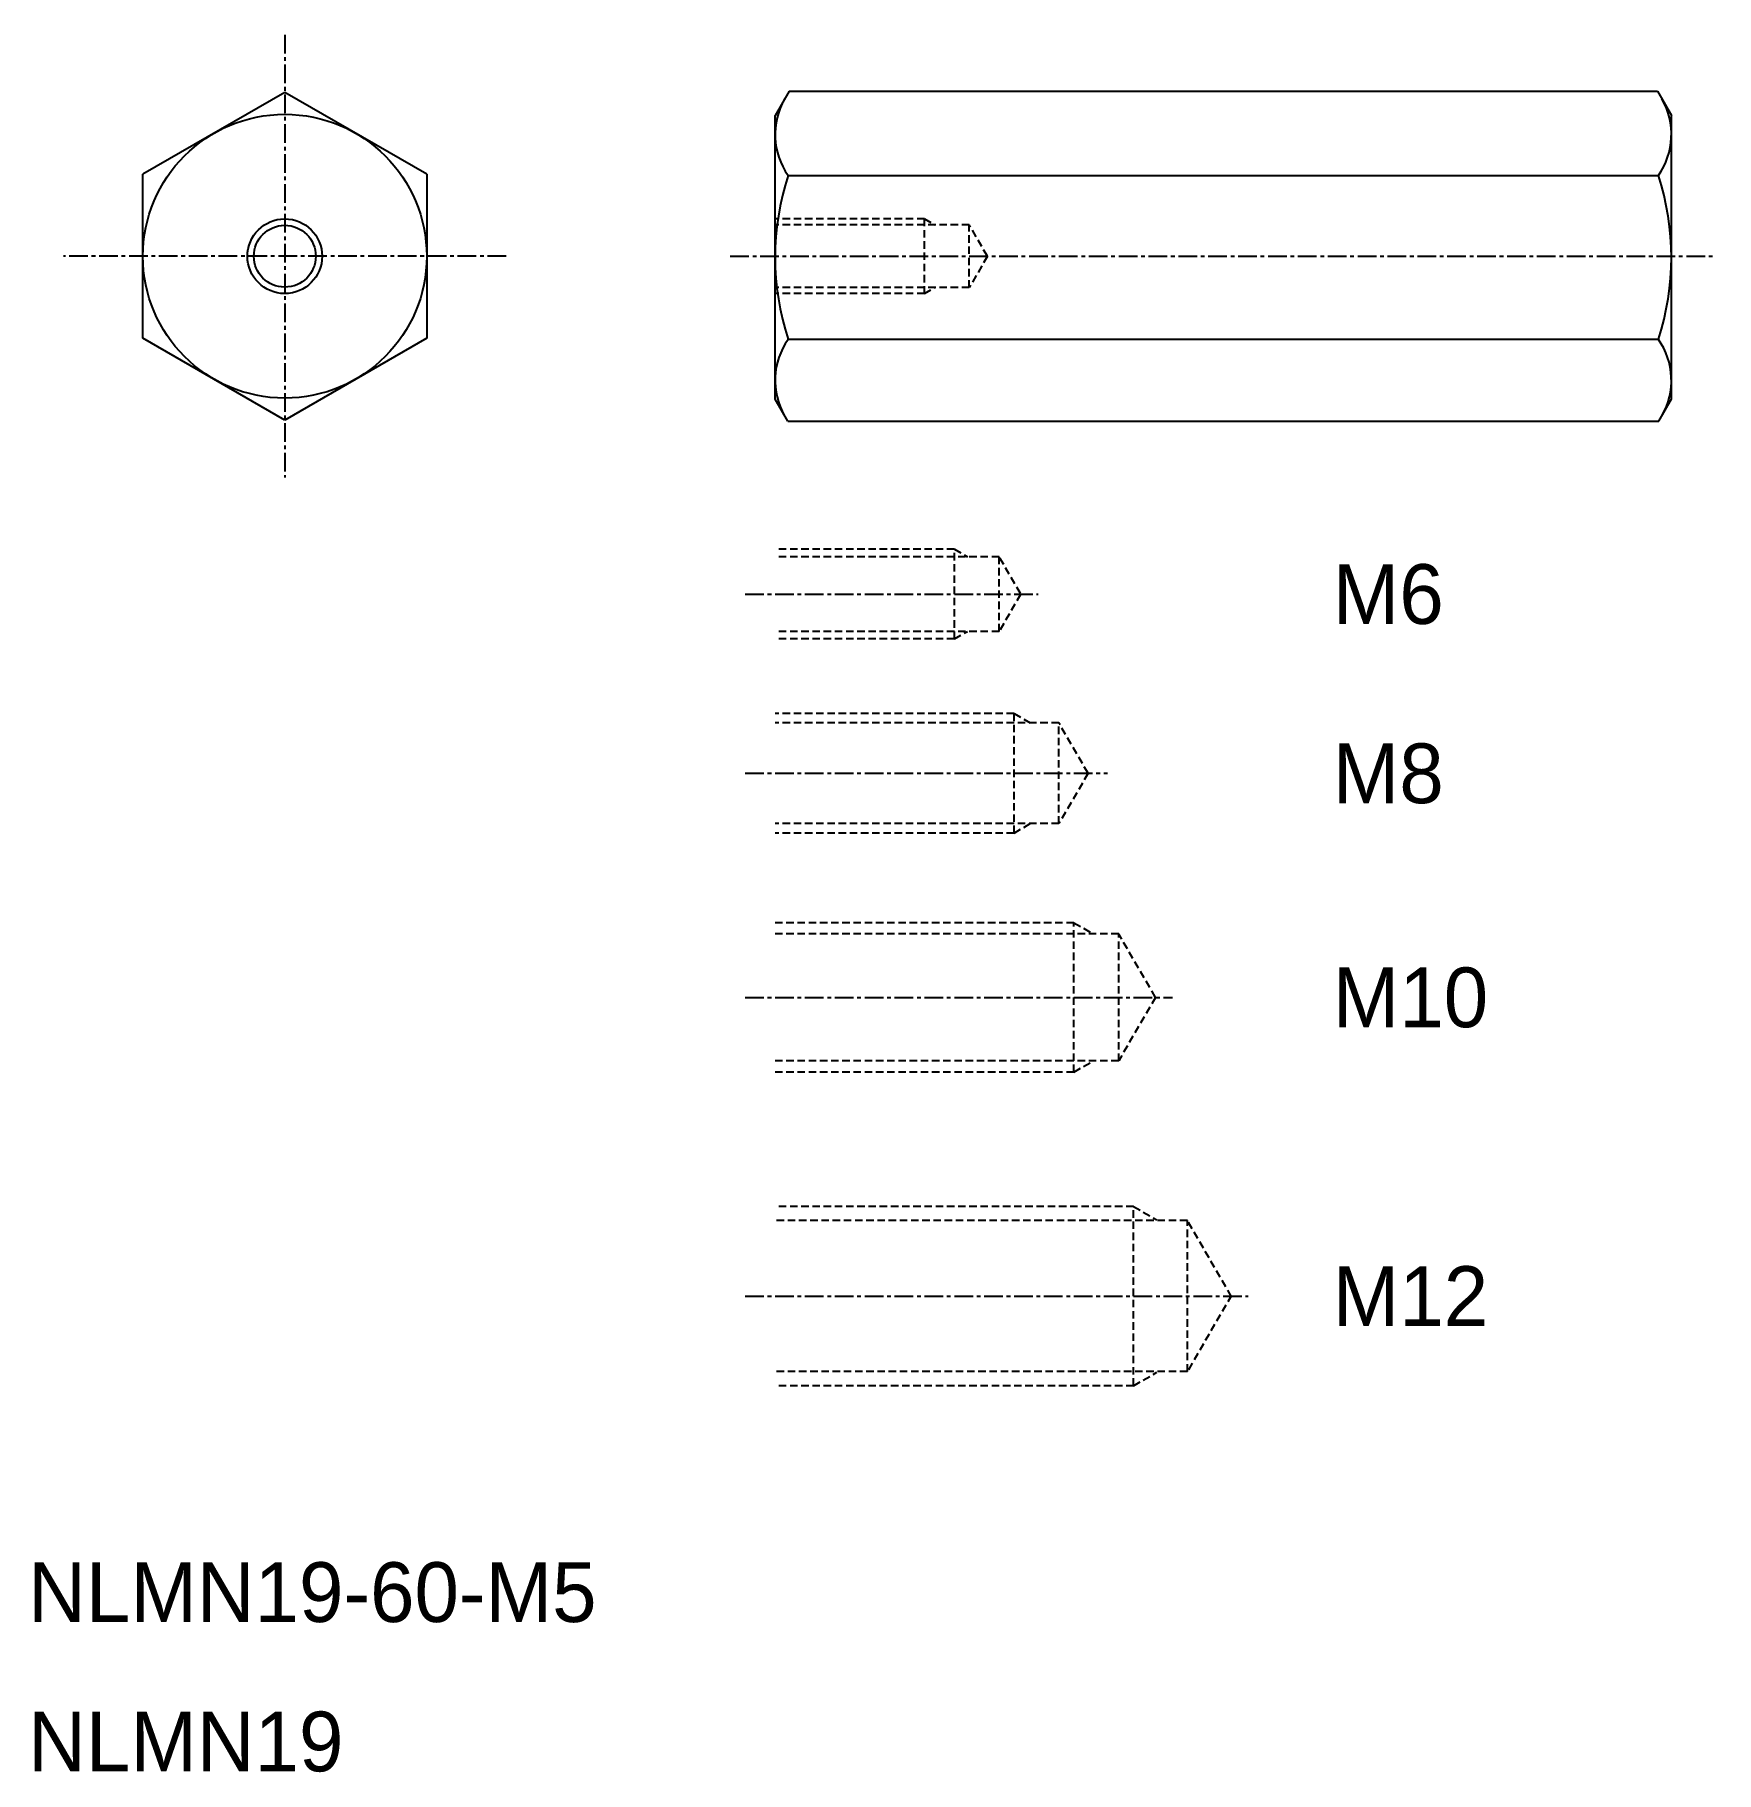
# Model space of a CAD drawing. Extents: x 198 to 310, y -282 to -166.
import ezdxf
from ezdxf.enums import TextEntityAlignment as Align

# ---------------------------------------------------------------- set-up
doc = ezdxf.new("R2010")
doc.units = 0
doc.linetypes.add('CENTER', pattern=[2, 1.25, -0.25, 0.25, -0.25])
doc.linetypes.add('DASHED', pattern=[0.75, 0.5, -0.25])
doc.layers.get('0').update_dxf_attribs({"linetype": 'CONTINUOUS'})
doc.layers.add('CENTER', color=1, linetype='CENTER')

msp = doc.modelspace()

# ---------------------------------------------------------------- linework, layer by layer
at = {"color": 7, "linetype": 'CONTINUOUS'}
for p, q in [((214.46, -169.5), (204.96, -174.98)), ((223.96, -174.98), (214.46, -169.5)), ((248.23, -169.41), (247.28, -171.05)), ((248.23, -169.41), (306.34, -169.41)), ((306.34, -169.41), (307.28, -171.05)), ((247.28, -190.05), (247.28, -171.05)), ((307.28, -190.05), (307.28, -171.05)), ((219.21, -172.24), (219.21, -172.24)), ((221.58, -173.61), (221.58, -173.61)), ((204.96, -185.95), (204.96, -174.98)), ((223.96, -174.98), (223.96, -185.95)), ((248.15, -175.07), (306.41, -175.07)), ((307.28, -185.47), (307.28, -175.47)), ((247.28, -184.62), (247.28, -176.32)), ((214.46, -191.44), (204.96, -185.95)), ((223.96, -185.95), (214.46, -191.44)), ((248.15, -186.03), (306.41, -186.03)), ((248.13, -191.52), (247.28, -190.05)), ((306.43, -191.52), (307.28, -190.05)), ((248.13, -191.52), (306.43, -191.52))]:
    msp.add_line(p, q, dxfattribs=at)
at = {"color": 3, "linetype": 'DASHED'}
for p, q in [((257.28, -177.97), (247.28, -177.97)), ((257.28, -177.97), (257.97, -178.37)), ((257.28, -182.97), (257.28, -177.97)), ((260.28, -178.37), (247.28, -178.37)), ((260.28, -182.57), (260.28, -178.37)), ((261.49, -180.47), (260.28, -178.37)), ((261.49, -180.47), (260.28, -182.57)), ((260.28, -182.57), (247.28, -182.57)), ((257.28, -182.97), (257.97, -182.57)), ((257.28, -182.97), (247.28, -182.97)), ((259.28, -200.09), (247.28, -200.09)), ((262.28, -200.59), (247.28, -200.59)), ((259.28, -206.09), (259.28, -200.09)), ((259.28, -200.09), (260.15, -200.59)), ((262.28, -205.59), (262.28, -200.59)), ((263.71, -203.06), (262.28, -200.59)), ((263.71, -203.11), (262.28, -205.59)), ((262.28, -205.59), (247.28, -205.59)), ((259.28, -206.09), (260.15, -205.59)), ((259.28, -206.09), (247.28, -206.09)), ((263.28, -211.09), (247.28, -211.09)), ((266.28, -211.71), (247.28, -211.71)), ((263.28, -219.09), (263.28, -211.09)), ((263.28, -211.09), (264.36, -211.71)), ((266.28, -218.46), (266.28, -211.71)), ((268.23, -215.09), (266.28, -211.71)), ((268.23, -215.09), (266.28, -218.46)), ((266.28, -218.46), (247.28, -218.46)), ((263.28, -219.09), (264.36, -218.46)), ((263.28, -219.09), (247.28, -219.09)), ((267.28, -225.09), (247.28, -225.09)), ((267.28, -225.09), (268.58, -225.84)), ((267.28, -235.09), (267.28, -225.09)), ((270.28, -225.84), (247.28, -225.84)), ((272.74, -230.09), (270.28, -225.84)), ((270.28, -234.34), (270.28, -225.84)), ((272.74, -230.09), (270.28, -234.34)), ((270.28, -234.34), (247.28, -234.34)), ((267.28, -235.09), (268.58, -234.34)), ((267.28, -235.09), (247.28, -235.09)), ((271.28, -244.09), (247.28, -244.09)), ((271.28, -256.09), (271.28, -244.09)), ((271.28, -244.09), (272.84, -244.99)), ((274.88, -245.03), (247.28, -245.03)), ((274.88, -255.14), (274.88, -245.03)), ((277.83, -250.13), (274.88, -245.03)), ((277.83, -250.04), (274.88, -255.14)), ((274.88, -255.14), (247.28, -255.14)), ((271.28, -256.09), (272.84, -255.19)), ((271.28, -256.09), (247.28, -256.09))]:
    msp.add_line(p, q, dxfattribs=at)
at = {"color": 7, "linetype": 'CONTINUOUS'}
for radius in [9.5, 2.07]:
    msp.add_circle((214.46, -180.47), radius, dxfattribs=at)
at = {"color": 3, "linetype": 'CONTINUOUS'}
msp.add_circle((214.46, -180.47), 2.5, dxfattribs=at)
at = {"color": 7, "linetype": 'CONTINUOUS'}
for centre, radius, start, end in [((252.03, -172.32), 4.75, 150, 215.2644), ((302.53, -172.32), 4.75, 324.7356, 30), ((264.97, -180.55), 17.69, 161.9403, 198.0597), ((289.59, -180.55), 17.69, 341.9403, 18.0597), ((252.03, -188.78), 4.75, 144.7356, 210), ((302.53, -188.78), 4.75, 330, 35.2644)]:
    msp.add_arc(centre, radius, start, end, dxfattribs=at)
at = {"layer": 'CENTER', "color": 1, "linetype": 'CENTER'}
for p, q in [((214.46, -165.64), (214.46, -195.29)), ((229.28, -180.47), (199.64, -180.47)), ((244.28, -180.47), (310.28, -180.47)), ((245.28, -203.09), (264.88, -203.09)), ((245.28, -215.09), (269.54, -215.09)), ((245.28, -230.09), (273.89, -230.09)), ((245.28, -250.09), (278.95, -250.09))]:
    msp.add_line(p, q, dxfattribs=at)

# ---------------------------------------------------------------- texts
at = {"color": 7, "linetype": 'CONTINUOUS'}
for s, p in [('M6', (284.61, -203.09)), ('M8', (284.61, -215.09)), ('M10', (284.61, -230.09)), ('M12', (284.61, -250.09))]:
    msp.add_text(s, height=4, dxfattribs=at).set_placement(p, align=Align.MIDDLE_LEFT)
for s, p in [('NLMN19-60-M5', (197.28, -271.91)), ('NLMN19', (197.28, -281.91))]:
    msp.add_text(s, height=4, dxfattribs=at).set_placement(p)

doc.saveas('drawing.dxf')
